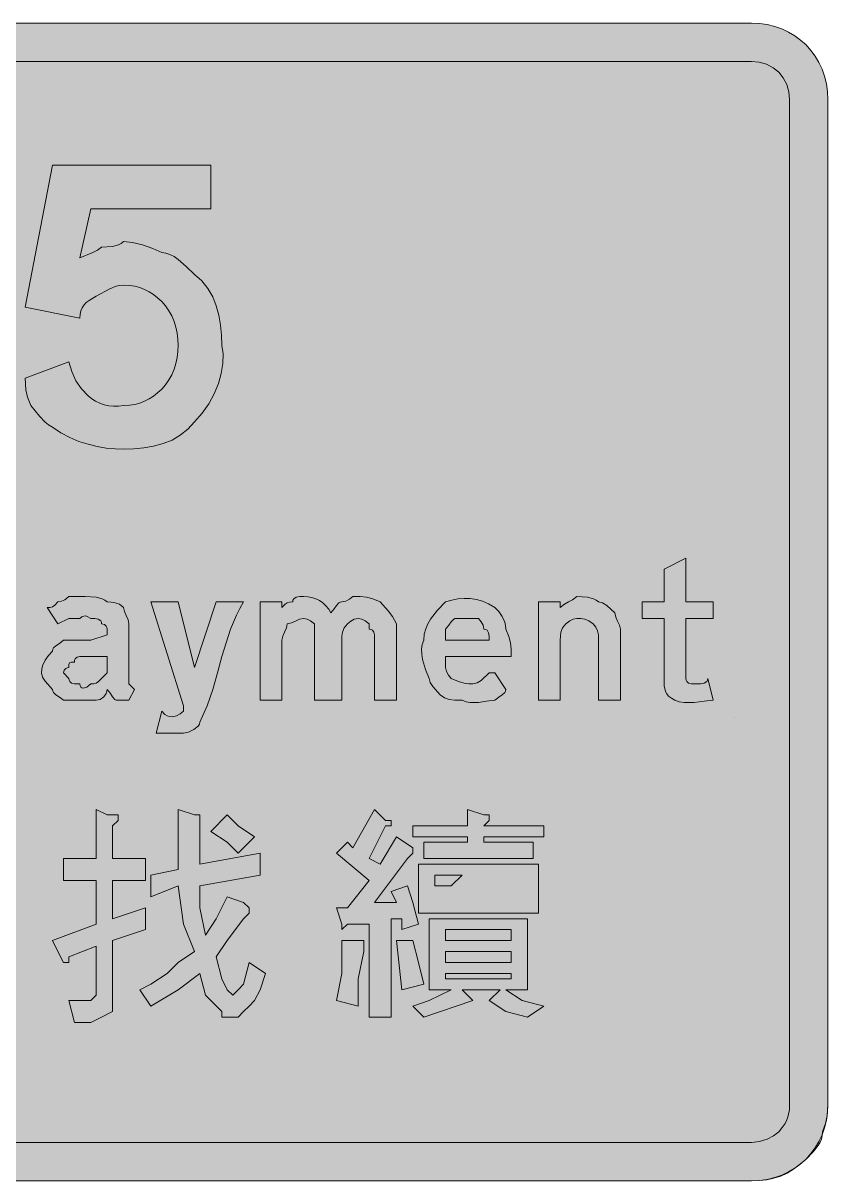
# Model space of a CAD drawing. Header units: metres. Extents: x 106 to 460, y 9 to 263.
# Drawn here: x 283 to 459.9, y 8.6 to 263 of the extents above; entities that cross this region are included whole.
import ezdxf

# ---------------------------------------------------------------- set-up
doc = ezdxf.new("R2010")
doc.units = ezdxf.units.M
for name, color, linetype, true_color in [('FILL_BLUE_0000FF', 7, 'Continuous', 0x0000ff), ('FILL_WHITE_FFFFFF', 7, 'Continuous', 0xffffff), ('STROKE_BLUE_0000FF', 7, 'Continuous', 0x0000ff), ('STROKE_WHITE_FFFFFF', 7, 'Continuous', 0xffffff)]:
    doc.layers.add(name, color=color, linetype=linetype, true_color=true_color)

msp = doc.modelspace()

# ---------------------------------------------------------------- hatches: boundary and pattern name
at = {"layer": 'FILL_BLUE_0000FF', "true_color": 0x0000ff}
h = msp.add_hatch(color=7, dxfattribs=at)
h.dxf.hatch_style = 1
h.paths.add_polyline_path([(444.81, 254.48), (446.41, 254), (447.84, 253.25), (449.07, 252.24), (450.08, 251.01), (450.83, 249.58), (451.31, 247.98), (451.47, 246.24), (451.47, 25.44), (451.43, 24.33), (451.17, 22.89), (450.88, 22.08), (450.46, 21.22), (449.86, 20.34), (449.07, 19.44), (447.96, 18.56), (446.52, 17.79), (444.85, 17.25), (443.07, 17.04), (122.67, 17.04), (121.82, 17.09), (121.06, 17.25), (119.67, 17.79), (116.67, 19.44), (115.02, 22.89), (114.48, 24.33), (114.27, 25.44), (114.27, 246.24), (114.29, 247.14), (114.42, 248.04), (114.78, 248.94), (115.47, 249.84), (115.66, 250.72), (116.07, 251.49), (116.67, 252.24), (118.47, 253.89), (119.37, 254.43), (120.27, 254.64), (122.67, 254.64), (443.07, 254.64), (444.81, 254.48)])
at = {"layer": 'FILL_WHITE_FFFFFF', "true_color": 0xffffff}
h = msp.add_hatch(color=7, dxfattribs=at)
h.dxf.hatch_style = 1
h.paths.add_polyline_path([(444.84, 262.96), (446.55, 262.71), (448.19, 262.31), (449.75, 261.76), (451.22, 261.08), (452.6, 260.26), (453.89, 259.31), (455.07, 258.24), (456.14, 257.06), (457.09, 255.77), (457.91, 254.39), (458.6, 252.92), (459.14, 251.36), (459.54, 249.72), (459.79, 248.01), (459.87, 246.24), (459.87, 25.44), (459.72, 22.89), (459.36, 21.22), (458.67, 19.44), (458.61, 18.59), (458.45, 17.83), (458.16, 17.12), (457.77, 16.44), (456.65, 15.05), (455.07, 13.44), (453.72, 12.2), (452.35, 11.17), (450.96, 10.34), (449.52, 9.69), (448.03, 9.21), (446.46, 8.88), (444.82, 8.7), (443.07, 8.64), (122.67, 8.64), (121.27, 8.7), (119.78, 8.88), (118.24, 9.21), (116.67, 9.69), (115.1, 10.34), (113.56, 11.17), (112.07, 12.2), (110.67, 13.44), (109.43, 14.84), (108.4, 16.33), (107.57, 17.87), (106.92, 19.44), (106.44, 21.01), (106.11, 22.55), (105.93, 24.04), (105.87, 25.44), (105.87, 246.24), (105.89, 248.02), (106.02, 249.69), (106.38, 251.13), (106.67, 251.74), (107.07, 252.24), (108.87, 255.69), (109.77, 257.13), (110.67, 258.24), (112.28, 259.82), (113.67, 260.94), (114.35, 261.33), (115.06, 261.62), (115.82, 261.78), (116.67, 261.84), (118.45, 262.53), (120.12, 262.89), (122.67, 263.04), (443.07, 263.04), (444.84, 262.96)])
h = msp.add_hatch(color=7, dxfattribs=at)
h.dxf.hatch_style = 1
h.paths.add_polyline_path([(293.68, 186.46), (294.61, 184.44), (295.81, 182.65), (297.27, 181.14), (298.09, 180.51), (298.95, 179.97), (299.87, 179.53), (300.83, 179.19), (301.84, 178.97), (302.88, 178.86), (303.96, 178.88), (305.07, 179.04), (306.37, 179.1), (307.56, 179.27), (308.68, 179.55), (309.72, 179.94), (310.71, 180.45), (311.65, 181.07), (313.47, 182.64), (314.31, 183.59), (315.05, 184.65), (315.66, 185.78), (316.17, 186.99), (316.56, 188.25), (316.84, 189.56), (317.01, 190.89), (317.07, 192.24), (317.01, 193.59), (316.84, 194.92), (316.56, 196.23), (316.17, 197.49), (315.66, 198.7), (315.05, 199.83), (314.31, 200.89), (313.47, 201.84), (311.65, 203.41), (310.71, 204.03), (309.72, 204.54), (308.68, 204.93), (307.56, 205.22), (306.37, 205.38), (305.07, 205.44), (304.22, 205.39), (303.46, 205.23), (302.07, 204.69), (299.07, 203.04), (297.5, 202.12), (296.88, 201.63), (296.37, 201.09), (295.98, 200.5), (295.7, 199.83), (295.53, 199.09), (295.47, 198.24), (283.47, 200.64), (289.47, 231.84), (324.27, 231.84), (324.27, 222.24), (297.87, 222.24), (295.47, 211.44), (298.32, 212.64), (299.35, 213.13), (300.27, 213.84), (302.67, 213.99), (303.98, 214.35), (304.57, 214.64), (305.07, 215.04), (307.06, 214.83), (309.27, 214.29), (311.48, 213.52), (313.47, 212.64), (314.37, 212.53), (315.27, 212.23), (316.17, 211.75), (317.07, 211.14), (318.87, 209.6), (320.67, 207.84), (322.31, 206.38), (323.63, 204.73), (324.68, 202.9), (325.47, 200.94), (326.04, 198.86), (326.41, 196.7), (326.61, 194.49), (326.67, 192.24), (326.95, 190.34), (326.91, 188.26), (326.56, 186.08), (325.92, 183.84), (324.99, 181.6), (323.8, 179.42), (322.36, 177.34), (320.67, 175.44), (319.21, 173.8), (317.56, 172.48), (315.73, 171.43), (313.77, 170.64), (311.69, 170.07), (309.53, 169.7), (307.32, 169.5), (305.07, 169.44), (303.22, 169.5), (301.28, 169.68), (299.29, 170.01), (297.27, 170.49), (295.25, 171.14), (293.26, 171.97), (291.32, 173), (289.47, 174.24), (288.62, 174.74), (287.88, 175.33), (286.62, 176.64), (284.67, 179.04), (283.98, 180.82), (283.62, 182.49), (283.47, 185.04), (293.07, 188.64), (293.68, 186.46)])
h = msp.add_hatch(color=7, dxfattribs=at)
h.dxf.hatch_style = 1
h.paths.add_polyline_path([(434.67, 114.24), (432.68, 114.07), (430.47, 113.79), (428.26, 113.73), (427.22, 113.9), (426.27, 114.24), (425.48, 114.69), (424.88, 115.16), (424.46, 115.65), (424.17, 116.19), (423.91, 117.45), (423.87, 119.04), (423.87, 132.24), (419.07, 132.24), (419.07, 135.84), (423.87, 135.84), (423.87, 143.04), (428.67, 145.44), (428.67, 135.84), (434.67, 135.84), (434.67, 132.24), (428.67, 132.24), (428.67, 119.04), (428.72, 118.64), (428.86, 118.35), (429.27, 117.99), (429.87, 117.84), (431.07, 117.84), (431.95, 117.86), (432.72, 117.99), (433.26, 118.35), (433.42, 118.64), (433.47, 119.04), (434.67, 114.24)])
h = msp.add_hatch(color=7, dxfattribs=at)
h.dxf.hatch_style = 1
h.paths.add_polyline_path([(289.47, 134.79), (289.96, 135.15), (290.67, 135.84), (291.42, 135.99), (292.19, 136.35), (293.07, 137.04), (296.67, 137.04), (299.07, 136.89), (300.38, 136.53), (300.97, 136.24), (301.47, 135.84), (302.37, 135.82), (303.27, 135.69), (304.17, 135.33), (305.07, 134.64), (305.26, 133.74), (305.67, 132.84), (306.08, 131.94), (306.27, 131.04), (306.27, 126.24), (306.27, 119.04), (306.27, 117.84), (307.47, 116.64), (306.27, 114.24), (303.87, 114.24), (303.47, 114.29), (303.16, 114.45), (302.67, 114.99), (302.18, 115.76), (301.47, 116.64), (301.26, 115.76), (300.72, 114.99), (299.95, 114.45), (299.07, 114.24), (295.47, 114.24), (291.87, 114.24), (290.99, 114.95), (290.22, 115.44), (289.68, 115.93), (289.52, 116.24), (289.47, 116.64), (287.82, 118.44), (287.28, 119.34), (287.07, 120.24), (287.12, 121.09), (287.28, 121.83), (287.82, 123.09), (288.59, 124.12), (289.47, 125.04), (289.52, 125.44), (289.68, 125.75), (290.22, 126.24), (290.99, 126.73), (291.87, 127.44), (295.47, 127.44), (297.87, 127.44), (301.47, 128.64), (301.47, 129.84), (301.42, 130.24), (301.28, 130.53), (300.87, 130.89), (300.27, 131.04), (300.22, 131.44), (300.06, 131.73), (299.52, 132.09), (298.75, 132.22), (297.87, 132.24), (297.12, 132.69), (296.76, 132.77), (296.35, 132.75), (295.92, 132.58), (295.47, 132.24), (293.07, 132.24), (290.67, 131.04), (288.27, 134.64), (288.98, 134.66), (289.47, 134.79)])
h.paths.add_polyline_path([(295.68, 117.16), (295.91, 117), (296.22, 116.94), (296.99, 117.16), (297.87, 117.84), (298.58, 117.86), (299.07, 117.99), (299.56, 118.35), (300.27, 119.04), (301.47, 120.24), (301.47, 123.84), (299.07, 123.84), (295.47, 123.84), (294.87, 123.69), (294.46, 123.33), (294.32, 123.04), (294.27, 122.64), (293.58, 122.62), (293.22, 122.49), (293.09, 122.13), (293.07, 121.44), (292.67, 121.39), (292.38, 121.25), (292.02, 120.84), (291.87, 120.24), (293.07, 119.04), (293.12, 118.64), (293.26, 118.35), (293.67, 117.99), (294.27, 117.84), (295.47, 117.84), (295.52, 117.45), (295.68, 117.16)], flags=16)
h = msp.add_hatch(color=7, dxfattribs=at)
h.dxf.hatch_style = 1
h.paths.add_polyline_path([(318.27, 113.04), (311.07, 135.84), (317.07, 135.84), (320.67, 121.44), (325.47, 135.84), (331.47, 135.84), (330.62, 134.44), (329.88, 132.95), (328.62, 129.84), (326.67, 123.84), (325.75, 120.24), (324.72, 116.64), (323.46, 113.04), (321.87, 109.44), (321.76, 108.99), (321.48, 108.56), (320.52, 107.79), (319.34, 107.25), (318.27, 107.04), (314.67, 107.04), (312.27, 107.04), (313.47, 111.84), (314.18, 111.15), (314.67, 110.79), (315.16, 110.66), (315.87, 110.64), (316.75, 110.83), (317.52, 111.24), (318.27, 111.84), (318.27, 113.04)])
h = msp.add_hatch(color=7, dxfattribs=at)
h.dxf.hatch_style = 1
h.paths.add_polyline_path([(339.87, 134.64), (340.58, 135.33), (341.07, 135.69), (341.56, 135.82), (342.27, 135.84), (342.32, 136.24), (342.48, 136.53), (343.02, 136.89), (343.79, 137.02), (344.67, 137.04), (345.57, 136.98), (346.45, 136.82), (347.31, 136.53), (348.12, 136.14), (348.88, 135.63), (349.56, 135.02), (350.17, 134.28), (350.67, 133.44), (351.38, 134.32), (351.87, 135.09), (352.36, 135.63), (352.67, 135.79), (353.07, 135.84), (353.95, 136.03), (354.72, 136.44), (355.47, 137.04), (357.08, 137.02), (358.47, 136.89), (359.86, 136.53), (361.47, 135.84), (363.27, 133.89), (364.17, 132.63), (365.07, 131.04), (365.07, 129.84), (365.07, 114.24), (360.27, 114.24), (360.27, 128.64), (360.12, 129.24), (359.76, 129.65), (359.47, 129.79), (359.07, 129.84), (359.07, 131.04), (358.19, 131.73), (357.42, 132.09), (356.67, 132.24), (355.79, 132.05), (355.02, 131.64), (354.27, 131.04), (353.58, 130.14), (353.22, 129.24), (353.09, 128.34), (353.07, 127.44), (353.07, 114.24), (347.07, 114.24), (347.07, 128.64), (347.07, 129.84), (347.07, 131.04), (346.19, 131.73), (345.42, 132.09), (344.67, 132.24), (343.77, 132.05), (342.87, 131.64), (341.97, 131.23), (341.07, 131.04), (340.88, 130.14), (340.47, 129.24), (340.06, 128.34), (339.87, 127.44), (339.87, 114.24), (335.07, 114.24), (335.07, 135.84), (339.87, 135.84), (339.87, 134.64)])
h = msp.add_hatch(color=7, dxfattribs=at)
h.dxf.hatch_style = 1
h.paths.add_polyline_path([(376.62, 114.39), (375.59, 114.75), (374.67, 115.44), (373.02, 117.24), (372.48, 118.14), (372.27, 119.04), (371.41, 121.03), (370.77, 123.24), (370.61, 124.36), (370.58, 125.45), (370.73, 126.49), (371.07, 127.44), (371.18, 128.74), (371.48, 129.93), (371.96, 131.05), (372.57, 132.09), (374.11, 134.02), (375.87, 135.84), (377.22, 136.23), (378.57, 136.5), (379.92, 136.62), (381.27, 136.59), (382.62, 136.39), (383.97, 136.01), (385.32, 135.43), (386.67, 134.64), (387.55, 133.72), (388.32, 132.69), (388.86, 131.43), (389.02, 130.69), (389.07, 129.84), (389.76, 128.23), (390.12, 126.84), (390.25, 125.45), (390.27, 123.84), (375.87, 123.84), (375.87, 121.44), (376.06, 120.56), (376.47, 119.79), (377.07, 119.04), (378.66, 118.35), (379.92, 117.99), (380.95, 117.86), (381.87, 117.84), (382.77, 118.05), (383.67, 118.59), (385.47, 120.24), (386.67, 120.24), (389.07, 116.64), (389.02, 116.24), (388.86, 115.93), (388.32, 115.44), (387.55, 114.95), (386.67, 114.24), (384.87, 114.07), (383.07, 113.79), (381.27, 113.73), (380.37, 113.9), (379.47, 114.24), (377.88, 114.26), (376.62, 114.39)])
h.paths.add_polyline_path([(385.45, 128.32), (385.32, 129.09), (384.96, 129.63), (384.67, 129.79), (384.27, 129.84), (384.08, 130.72), (383.67, 131.49), (383.07, 132.24), (378.27, 132.24), (377.87, 132.19), (377.56, 132.03), (377.07, 131.49), (376.58, 130.72), (375.87, 129.84), (375.87, 127.44), (385.47, 127.44), (385.45, 128.32)], flags=16)
h = msp.add_hatch(color=7, dxfattribs=at)
h.dxf.hatch_style = 1
h.paths.add_polyline_path([(403.92, 132.09), (403.15, 131.73), (402.27, 131.04), (401.58, 130.14), (401.22, 129.24), (401.09, 128.34), (401.07, 127.44), (401.07, 114.24), (396.27, 114.24), (396.27, 135.84), (401.07, 135.84), (401.07, 134.64), (401.97, 135.35), (402.87, 135.84), (403.77, 136.33), (404.67, 137.04), (407.07, 136.89), (408.38, 136.53), (408.97, 136.24), (409.47, 135.84), (410.37, 135.63), (411.27, 135.09), (413.07, 133.44), (413.26, 132.54), (413.67, 131.64), (414.08, 130.74), (414.27, 129.84), (414.27, 114.24), (409.47, 114.24), (409.47, 128.64), (409.28, 129.52), (408.87, 130.29), (408.27, 131.04), (407.37, 131.73), (406.47, 132.09), (405.57, 132.22), (404.67, 132.24), (403.92, 132.09)])
h = msp.add_hatch(color=7, dxfattribs=at)
h.dxf.hatch_style = 1
h.paths.add_polyline_path([(299.07, 79.44), (299.07, 90.24), (301.47, 89.04), (303.87, 89.04), (303.87, 87.84), (302.67, 86.64), (302.67, 79.44), (309.87, 79.44), (309.87, 74.64), (302.67, 74.64), (302.67, 66.24), (309.87, 68.64), (309.87, 63.84), (302.67, 61.44), (302.67, 49.44), (302.67, 47.04), (302.67, 45.84), (300.27, 44.64), (297.87, 43.44), (294.27, 43.44), (293.07, 48.24), (295.47, 48.24), (296.67, 48.24), (297.87, 48.24), (299.07, 49.44), (299.07, 51.84), (299.07, 60.24), (293.07, 57.84), (293.07, 56.64), (291.87, 56.64), (290.67, 59.04), (289.47, 61.44), (299.07, 65.04), (299.07, 74.64), (291.87, 74.64), (291.87, 79.44), (299.07, 79.44)])
h = msp.add_hatch(color=7, dxfattribs=at)
h.dxf.hatch_style = 1
h.paths.add_polyline_path([(317.07, 77.04), (317.07, 90.24), (320.67, 89.04), (321.87, 89.04), (321.87, 87.84), (321.87, 86.64), (321.87, 78.24), (335.07, 80.64), (335.07, 75.84), (321.87, 73.44), (321.87, 68.64), (323.07, 62.64), (325.47, 66.24), (327.87, 71.04), (331.47, 69.84), (332.67, 68.64), (332.67, 67.44), (331.47, 66.24), (327.87, 61.44), (325.47, 57.84), (326.67, 53.04), (327.87, 50.64), (329.07, 49.44), (330.27, 50.64), (331.47, 51.84), (332.67, 56.64), (336.27, 54.24), (335.07, 50.64), (333.87, 48.24), (332.67, 47.04), (331.47, 45.84), (330.27, 44.64), (329.07, 44.64), (327.87, 44.64), (326.67, 44.64), (326.67, 45.84), (323.07, 49.44), (321.87, 54.24), (317.07, 50.64), (311.07, 47.04), (308.67, 50.64), (311.07, 51.84), (314.67, 54.24), (317.07, 56.64), (320.67, 59.04), (318.27, 65.04), (317.07, 73.44), (311.07, 71.04), (311.07, 75.84), (317.07, 77.04)])
h = msp.add_hatch(color=7, dxfattribs=at)
h.dxf.hatch_style = 1
h.paths.add_polyline_path([(355.47, 81.84), (360.27, 90.24), (362.67, 87.84), (363.87, 87.84), (363.87, 86.64), (362.67, 86.64), (359.07, 79.44), (361.47, 78.24), (365.07, 84.24), (368.67, 81.84), (368.67, 80.64), (367.47, 79.44), (360.27, 69.84), (365.07, 69.84), (363.87, 72.24), (367.47, 73.44), (368.67, 69.84), (369.87, 65.04), (366.27, 63.84), (366.27, 66.24), (363.87, 66.24), (363.87, 44.64), (359.07, 44.64), (359.07, 65.04), (354.27, 65.04), (353.07, 63.84), (353.07, 65.04), (351.87, 68.64), (354.27, 68.64), (359.07, 74.64), (351.87, 80.64), (354.27, 83.04), (355.47, 81.84)])
h = msp.add_hatch(color=7, dxfattribs=at)
h.dxf.hatch_style = 1
h.paths.add_polyline_path([(380.67, 86.64), (380.67, 90.24), (384.27, 89.04), (385.47, 89.04), (385.47, 87.84), (384.27, 86.64), (397.47, 86.64), (397.47, 84.24), (384.27, 84.24), (384.27, 83.04), (395.07, 83.04), (395.07, 79.44), (371.07, 79.44), (371.07, 83.04), (380.67, 83.04), (380.67, 84.24), (368.67, 84.24), (368.67, 86.64), (380.67, 86.64)])
h = msp.add_hatch(color=7, dxfattribs=at)
h.dxf.hatch_style = 1
h.paths.add_polyline_path([(327.87, 83.04), (324.27, 85.44), (327.87, 89.04), (330.27, 86.64), (333.87, 84.24), (330.27, 80.64), (327.87, 83.04)])
h = msp.add_hatch(color=7, dxfattribs=at)
h.dxf.hatch_style = 1
h.paths.add_polyline_path([(396.27, 67.44), (369.87, 67.44), (369.87, 78.24), (396.27, 78.24), (396.27, 67.44)])
h.paths.add_polyline_path([(379.47, 75.84), (373.47, 75.84), (373.47, 73.44), (377.07, 73.44), (379.47, 75.84)], flags=16)
h = msp.add_hatch(color=7, dxfattribs=at)
h.dxf.hatch_style = 1
h.paths.add_polyline_path([(392.67, 48.24), (397.47, 47.04), (393.87, 44.64), (389.07, 45.84), (385.47, 48.24), (387.87, 50.64), (379.47, 50.64), (381.87, 48.24), (371.07, 44.64), (368.67, 47.04), (372.27, 48.24), (377.07, 50.64), (372.27, 50.64), (372.27, 66.24), (393.87, 66.24), (393.87, 50.64), (389.07, 50.64), (392.67, 48.24)])
h.paths.add_polyline_path([(375.87, 61.44), (390.27, 61.44), (390.27, 63.84), (375.87, 63.84), (375.87, 61.44)], flags=16)
h.paths.add_polyline_path([(375.87, 54.24), (375.87, 53.04), (390.27, 53.04), (390.27, 54.24), (375.87, 54.24)], flags=16)
h.paths.add_polyline_path([(390.27, 59.04), (375.87, 59.04), (375.87, 56.64), (390.27, 56.64), (390.27, 59.04)], flags=16)
h = msp.add_hatch(color=7, dxfattribs=at)
h.dxf.hatch_style = 1
h.paths.add_polyline_path([(353.07, 54.24), (353.07, 61.44), (357.87, 61.44), (357.87, 60.24), (357.87, 59.04), (356.67, 53.04), (356.67, 47.04), (351.87, 48.24), (353.07, 54.24)])
h = msp.add_hatch(color=7, dxfattribs=at)
h.dxf.hatch_style = 1
h.paths.add_polyline_path([(369.87, 56.64), (371.07, 51.84), (366.27, 50.64), (365.07, 61.44), (368.67, 61.44), (369.87, 56.64)])

# ---------------------------------------------------------------- linework, layer by layer
at = {"layer": 'FILL_BLUE_0000FF', "lineweight": 0, "true_color": 0x0000ff}
msp.add_lwpolyline([(122.67, 254.64), (443.07, 254.64), (444.81, 254.48), (446.41, 254), (447.84, 253.25), (449.07, 252.24), (450.08, 251.01), (450.83, 249.58), (451.31, 247.98), (451.47, 246.24), (451.47, 25.44), (451.43, 24.33), (451.17, 22.89), (450.88, 22.08), (450.46, 21.22), (449.86, 20.34), (449.07, 19.44), (447.96, 18.56), (446.52, 17.79), (444.85, 17.25), (443.07, 17.04), (122.67, 17.04)], dxfattribs=at)
at = {"layer": 'FILL_WHITE_FFFFFF', "lineweight": 0, "true_color": 0xffffff}
msp.add_lwpolyline([(122.67, 263.04), (443.07, 263.04), (444.84, 262.96), (446.55, 262.71), (448.19, 262.31), (449.75, 261.76), (451.22, 261.08), (452.6, 260.26), (453.89, 259.31), (455.07, 258.24), (456.14, 257.06), (457.09, 255.77), (457.91, 254.39), (458.6, 252.92), (459.14, 251.36), (459.54, 249.72), (459.79, 248.01), (459.87, 246.24), (459.87, 25.44), (459.72, 22.89), (459.36, 21.22), (458.67, 19.44), (458.61, 18.59), (458.45, 17.83), (458.16, 17.12), (457.77, 16.44), (456.65, 15.05), (455.07, 13.44), (453.72, 12.2), (452.35, 11.17), (450.96, 10.34), (449.52, 9.69), (448.03, 9.21), (446.46, 8.88), (444.82, 8.7), (443.07, 8.64), (122.67, 8.64)], dxfattribs=at)
for points in [[(293.68, 186.46), (294.61, 184.44), (295.81, 182.65), (297.27, 181.14), (298.09, 180.51), (298.95, 179.97), (299.87, 179.53), (300.83, 179.19), (301.84, 178.97), (302.88, 178.86), (303.96, 178.88), (305.07, 179.04), (306.37, 179.1), (307.56, 179.27), (308.68, 179.55), (309.72, 179.94), (310.71, 180.45), (311.65, 181.07), (313.47, 182.64), (314.31, 183.59), (315.05, 184.65), (315.66, 185.78), (316.17, 186.99), (316.56, 188.25), (316.84, 189.56), (317.01, 190.89), (317.07, 192.24), (317.01, 193.59), (316.84, 194.92), (316.56, 196.23), (316.17, 197.49), (315.66, 198.7), (315.05, 199.83), (314.31, 200.89), (313.47, 201.84), (311.65, 203.41), (310.71, 204.03), (309.72, 204.54), (308.68, 204.93), (307.56, 205.22), (306.37, 205.38), (305.07, 205.44), (304.22, 205.39), (303.46, 205.23), (302.07, 204.69), (299.07, 203.04), (297.5, 202.12), (296.88, 201.63), (296.37, 201.09), (295.98, 200.5), (295.7, 199.83), (295.53, 199.09), (295.47, 198.24), (283.47, 200.64), (289.47, 231.84), (324.27, 231.84), (324.27, 222.24), (297.87, 222.24), (295.47, 211.44), (298.32, 212.64), (299.35, 213.13), (300.27, 213.84), (302.67, 213.99), (303.98, 214.35), (304.57, 214.64), (305.07, 215.04), (307.06, 214.83), (309.27, 214.29), (311.48, 213.52), (313.47, 212.64), (314.37, 212.53), (315.27, 212.23), (316.17, 211.75), (317.07, 211.14), (318.87, 209.6), (320.67, 207.84), (322.31, 206.38), (323.63, 204.73), (324.68, 202.9), (325.47, 200.94), (326.04, 198.86), (326.41, 196.7), (326.61, 194.49), (326.67, 192.24), (326.95, 190.34), (326.91, 188.26), (326.56, 186.08), (325.92, 183.84), (324.99, 181.6), (323.8, 179.42), (322.36, 177.34), (320.67, 175.44), (319.21, 173.8), (317.56, 172.48), (315.73, 171.43), (313.77, 170.64), (311.69, 170.07), (309.53, 169.7), (307.32, 169.5), (305.07, 169.44), (303.22, 169.5), (301.28, 169.68), (299.29, 170.01), (297.27, 170.49), (295.25, 171.14), (293.26, 171.97), (291.32, 173), (289.47, 174.24), (288.62, 174.74), (287.88, 175.33), (286.62, 176.64), (284.67, 179.04), (283.98, 180.82), (283.62, 182.49), (283.47, 185.04), (293.07, 188.64)], [(434.67, 114.24), (432.68, 114.07), (430.47, 113.79), (428.26, 113.73), (427.22, 113.9), (426.27, 114.24), (425.48, 114.69), (424.88, 115.16), (424.46, 115.65), (424.17, 116.19), (423.91, 117.45), (423.87, 119.04), (423.87, 132.24), (419.07, 132.24), (419.07, 135.84), (423.87, 135.84), (423.87, 143.04), (428.67, 145.44), (428.67, 135.84), (434.67, 135.84), (434.67, 132.24), (428.67, 132.24), (428.67, 119.04), (428.72, 118.64), (428.86, 118.35), (429.27, 117.99), (429.87, 117.84), (431.07, 117.84), (431.95, 117.86), (432.72, 117.99), (433.26, 118.35), (433.42, 118.64), (433.47, 119.04)], [(289.47, 134.79), (289.96, 135.15), (290.67, 135.84), (291.42, 135.99), (292.19, 136.35), (293.07, 137.04), (296.67, 137.04), (299.07, 136.89), (300.38, 136.53), (300.97, 136.24), (301.47, 135.84), (302.37, 135.82), (303.27, 135.69), (304.17, 135.33), (305.07, 134.64), (305.26, 133.74), (305.67, 132.84), (306.08, 131.94), (306.27, 131.04), (306.27, 126.24), (306.27, 119.04), (306.27, 117.84), (307.47, 116.64), (306.27, 114.24), (303.87, 114.24), (303.47, 114.29), (303.16, 114.45), (302.67, 114.99), (302.18, 115.76), (301.47, 116.64), (301.26, 115.76), (300.72, 114.99), (299.95, 114.45), (299.07, 114.24), (295.47, 114.24), (291.87, 114.24), (290.99, 114.95), (290.22, 115.44), (289.68, 115.93), (289.52, 116.24), (289.47, 116.64), (287.82, 118.44), (287.28, 119.34), (287.07, 120.24), (287.12, 121.09), (287.28, 121.83), (287.82, 123.09), (288.59, 124.12), (289.47, 125.04), (289.52, 125.44), (289.68, 125.75), (290.22, 126.24), (290.99, 126.73), (291.87, 127.44), (295.47, 127.44), (297.87, 127.44), (301.47, 128.64), (301.47, 129.84), (301.42, 130.24), (301.28, 130.53), (300.87, 130.89), (300.27, 131.04), (300.22, 131.44), (300.06, 131.73), (299.52, 132.09), (298.75, 132.22), (297.87, 132.24), (297.12, 132.69), (296.76, 132.77), (296.35, 132.75), (295.92, 132.58), (295.47, 132.24), (293.07, 132.24), (290.67, 131.04), (288.27, 134.64), (288.98, 134.66)], [(318.27, 113.04), (311.07, 135.84), (317.07, 135.84), (320.67, 121.44), (325.47, 135.84), (331.47, 135.84), (330.62, 134.44), (329.88, 132.95), (328.62, 129.84), (326.67, 123.84), (325.75, 120.24), (324.72, 116.64), (323.46, 113.04), (321.87, 109.44), (321.76, 108.99), (321.48, 108.56), (320.52, 107.79), (319.34, 107.25), (318.27, 107.04), (314.67, 107.04), (312.27, 107.04), (313.47, 111.84), (314.18, 111.15), (314.67, 110.79), (315.16, 110.66), (315.87, 110.64), (316.75, 110.83), (317.52, 111.24), (318.27, 111.84)], [(339.87, 134.64), (340.58, 135.33), (341.07, 135.69), (341.56, 135.82), (342.27, 135.84), (342.32, 136.24), (342.48, 136.53), (343.02, 136.89), (343.79, 137.02), (344.67, 137.04), (345.57, 136.98), (346.45, 136.82), (347.31, 136.53), (348.12, 136.14), (348.88, 135.63), (349.56, 135.02), (350.17, 134.28), (350.67, 133.44), (351.38, 134.32), (351.87, 135.09), (352.36, 135.63), (352.67, 135.79), (353.07, 135.84), (353.95, 136.03), (354.72, 136.44), (355.47, 137.04), (357.08, 137.02), (358.47, 136.89), (359.86, 136.53), (361.47, 135.84), (363.27, 133.89), (364.17, 132.63), (365.07, 131.04), (365.07, 129.84), (365.07, 114.24), (360.27, 114.24), (360.27, 128.64), (360.12, 129.24), (359.76, 129.65), (359.47, 129.79), (359.07, 129.84), (359.07, 131.04), (358.19, 131.73), (357.42, 132.09), (356.67, 132.24), (355.79, 132.05), (355.02, 131.64), (354.27, 131.04), (353.58, 130.14), (353.22, 129.24), (353.09, 128.34), (353.07, 127.44), (353.07, 114.24), (347.07, 114.24), (347.07, 128.64), (347.07, 129.84), (347.07, 131.04), (346.19, 131.73), (345.42, 132.09), (344.67, 132.24), (343.77, 132.05), (342.87, 131.64), (341.97, 131.23), (341.07, 131.04), (340.88, 130.14), (340.47, 129.24), (340.06, 128.34), (339.87, 127.44), (339.87, 114.24), (335.07, 114.24), (335.07, 135.84), (339.87, 135.84)], [(376.62, 114.39), (375.59, 114.75), (374.67, 115.44), (373.02, 117.24), (372.48, 118.14), (372.27, 119.04), (371.41, 121.03), (370.77, 123.24), (370.61, 124.36), (370.58, 125.45), (370.73, 126.49), (371.07, 127.44), (371.18, 128.74), (371.48, 129.93), (371.96, 131.05), (372.57, 132.09), (374.11, 134.02), (375.87, 135.84), (377.22, 136.23), (378.57, 136.5), (379.92, 136.62), (381.27, 136.59), (382.62, 136.39), (383.97, 136.01), (385.32, 135.43), (386.67, 134.64), (387.55, 133.72), (388.32, 132.69), (388.86, 131.43), (389.02, 130.69), (389.07, 129.84), (389.76, 128.23), (390.12, 126.84), (390.25, 125.45), (390.27, 123.84), (375.87, 123.84), (375.87, 121.44), (376.06, 120.56), (376.47, 119.79), (377.07, 119.04), (378.66, 118.35), (379.92, 117.99), (380.95, 117.86), (381.87, 117.84), (382.77, 118.05), (383.67, 118.59), (385.47, 120.24), (386.67, 120.24), (389.07, 116.64), (389.02, 116.24), (388.86, 115.93), (388.32, 115.44), (387.55, 114.95), (386.67, 114.24), (384.87, 114.07), (383.07, 113.79), (381.27, 113.73), (380.37, 113.9), (379.47, 114.24), (377.88, 114.26)], [(403.92, 132.09), (403.15, 131.73), (402.27, 131.04), (401.58, 130.14), (401.22, 129.24), (401.09, 128.34), (401.07, 127.44), (401.07, 114.24), (396.27, 114.24), (396.27, 135.84), (401.07, 135.84), (401.07, 134.64), (401.97, 135.35), (402.87, 135.84), (403.77, 136.33), (404.67, 137.04), (407.07, 136.89), (408.38, 136.53), (408.97, 136.24), (409.47, 135.84), (410.37, 135.63), (411.27, 135.09), (413.07, 133.44), (413.26, 132.54), (413.67, 131.64), (414.08, 130.74), (414.27, 129.84), (414.27, 114.24), (409.47, 114.24), (409.47, 128.64), (409.28, 129.52), (408.87, 130.29), (408.27, 131.04), (407.37, 131.73), (406.47, 132.09), (405.57, 132.22), (404.67, 132.24)], [(385.45, 128.32), (385.32, 129.09), (384.96, 129.63), (384.67, 129.79), (384.27, 129.84), (384.08, 130.72), (383.67, 131.49), (383.07, 132.24), (378.27, 132.24), (377.87, 132.19), (377.56, 132.03), (377.07, 131.49), (376.58, 130.72), (375.87, 129.84), (375.87, 127.44), (385.47, 127.44)], [(295.68, 117.16), (295.91, 117), (296.22, 116.94), (296.99, 117.16), (297.87, 117.84), (298.58, 117.86), (299.07, 117.99), (299.56, 118.35), (300.27, 119.04), (301.47, 120.24), (301.47, 123.84), (299.07, 123.84), (295.47, 123.84), (294.87, 123.69), (294.46, 123.33), (294.32, 123.04), (294.27, 122.64), (293.58, 122.62), (293.22, 122.49), (293.09, 122.13), (293.07, 121.44), (292.67, 121.39), (292.38, 121.25), (292.02, 120.84), (291.87, 120.24), (293.07, 119.04), (293.12, 118.64), (293.26, 118.35), (293.67, 117.99), (294.27, 117.84), (295.47, 117.84), (295.52, 117.45)], [(299.07, 79.44), (299.07, 90.24), (301.47, 89.04), (303.87, 89.04), (303.87, 87.84), (302.67, 86.64), (302.67, 79.44), (309.87, 79.44), (309.87, 74.64), (302.67, 74.64), (302.67, 66.24), (309.87, 68.64), (309.87, 63.84), (302.67, 61.44), (302.67, 49.44), (302.67, 47.04), (302.67, 45.84), (300.27, 44.64), (297.87, 43.44), (294.27, 43.44), (293.07, 48.24), (295.47, 48.24), (296.67, 48.24), (297.87, 48.24), (299.07, 49.44), (299.07, 51.84), (299.07, 60.24), (293.07, 57.84), (293.07, 56.64), (291.87, 56.64), (290.67, 59.04), (289.47, 61.44), (299.07, 65.04), (299.07, 74.64), (291.87, 74.64), (291.87, 79.44)], [(317.07, 77.04), (317.07, 90.24), (320.67, 89.04), (321.87, 89.04), (321.87, 87.84), (321.87, 86.64), (321.87, 78.24), (335.07, 80.64), (335.07, 75.84), (321.87, 73.44), (321.87, 68.64), (323.07, 62.64), (325.47, 66.24), (327.87, 71.04), (331.47, 69.84), (332.67, 68.64), (332.67, 67.44), (331.47, 66.24), (327.87, 61.44), (325.47, 57.84), (326.67, 53.04), (327.87, 50.64), (329.07, 49.44), (330.27, 50.64), (331.47, 51.84), (332.67, 56.64), (336.27, 54.24), (335.07, 50.64), (333.87, 48.24), (332.67, 47.04), (331.47, 45.84), (330.27, 44.64), (329.07, 44.64), (327.87, 44.64), (326.67, 44.64), (326.67, 45.84), (323.07, 49.44), (321.87, 54.24), (317.07, 50.64), (311.07, 47.04), (308.67, 50.64), (311.07, 51.84), (314.67, 54.24), (317.07, 56.64), (320.67, 59.04), (318.27, 65.04), (317.07, 73.44), (311.07, 71.04), (311.07, 75.84)], [(355.47, 81.84), (360.27, 90.24), (362.67, 87.84), (363.87, 87.84), (363.87, 86.64), (362.67, 86.64), (359.07, 79.44), (361.47, 78.24), (365.07, 84.24), (368.67, 81.84), (368.67, 80.64), (367.47, 79.44), (360.27, 69.84), (365.07, 69.84), (363.87, 72.24), (367.47, 73.44), (368.67, 69.84), (369.87, 65.04), (366.27, 63.84), (366.27, 66.24), (363.87, 66.24), (363.87, 44.64), (359.07, 44.64), (359.07, 65.04), (354.27, 65.04), (353.07, 63.84), (353.07, 65.04), (351.87, 68.64), (354.27, 68.64), (359.07, 74.64), (351.87, 80.64), (354.27, 83.04)], [(380.67, 86.64), (380.67, 90.24), (384.27, 89.04), (385.47, 89.04), (385.47, 87.84), (384.27, 86.64), (397.47, 86.64), (397.47, 84.24), (384.27, 84.24), (384.27, 83.04), (395.07, 83.04), (395.07, 79.44), (371.07, 79.44), (371.07, 83.04), (380.67, 83.04), (380.67, 84.24), (368.67, 84.24), (368.67, 86.64)], [(327.87, 83.04), (324.27, 85.44), (327.87, 89.04), (330.27, 86.64), (333.87, 84.24), (330.27, 80.64)], [(396.27, 67.44), (369.87, 67.44), (369.87, 78.24), (396.27, 78.24)], [(379.47, 75.84), (373.47, 75.84), (373.47, 73.44), (377.07, 73.44)], [(392.67, 48.24), (397.47, 47.04), (393.87, 44.64), (389.07, 45.84), (385.47, 48.24), (387.87, 50.64), (379.47, 50.64), (381.87, 48.24), (371.07, 44.64), (368.67, 47.04), (372.27, 48.24), (377.07, 50.64), (372.27, 50.64), (372.27, 66.24), (393.87, 66.24), (393.87, 50.64), (389.07, 50.64)], [(375.87, 61.44), (390.27, 61.44), (390.27, 63.84), (375.87, 63.84)], [(353.07, 54.24), (353.07, 61.44), (357.87, 61.44), (357.87, 60.24), (357.87, 59.04), (356.67, 53.04), (356.67, 47.04), (351.87, 48.24)], [(369.87, 56.64), (371.07, 51.84), (366.27, 50.64), (365.07, 61.44), (368.67, 61.44)], [(390.27, 59.04), (375.87, 59.04), (375.87, 56.64), (390.27, 56.64)], [(375.87, 54.24), (375.87, 53.04), (390.27, 53.04), (390.27, 54.24)]]:
    msp.add_lwpolyline(points, close=True, dxfattribs=at)
at = {"layer": 'STROKE_BLUE_0000FF', "lineweight": 0, "true_color": 0x0000ff}
for points in [[(443.07, 263.04), (444.84, 262.96), (446.55, 262.71), (448.19, 262.31), (449.75, 261.76), (451.22, 261.08), (452.6, 260.26), (453.89, 259.31), (455.07, 258.24), (456.14, 257.06), (457.09, 255.77), (457.91, 254.39), (458.6, 252.92), (459.14, 251.36), (459.54, 249.72), (459.79, 248.01), (459.87, 246.24), (459.87, 25.44), (459.79, 23.67), (459.54, 21.96), (459.14, 20.32), (458.6, 18.77), (457.91, 17.29), (457.09, 15.91), (456.14, 14.62), (455.07, 13.44), (453.89, 12.37), (452.6, 11.42), (451.22, 10.6), (449.75, 9.91), (448.19, 9.37), (446.55, 8.97), (444.84, 8.72), (443.07, 8.64), (122.67, 8.64)], [(122.67, 263.04), (443.07, 263.04)]]:
    msp.add_lwpolyline(points, dxfattribs=at)
at = {"layer": 'STROKE_WHITE_FFFFFF', "lineweight": 0, "true_color": 0xffffff}
msp.add_lwpolyline([(439.27, 110.48), (439.27, 110.48)], dxfattribs=at)

doc.saveas('drawing.dxf')
